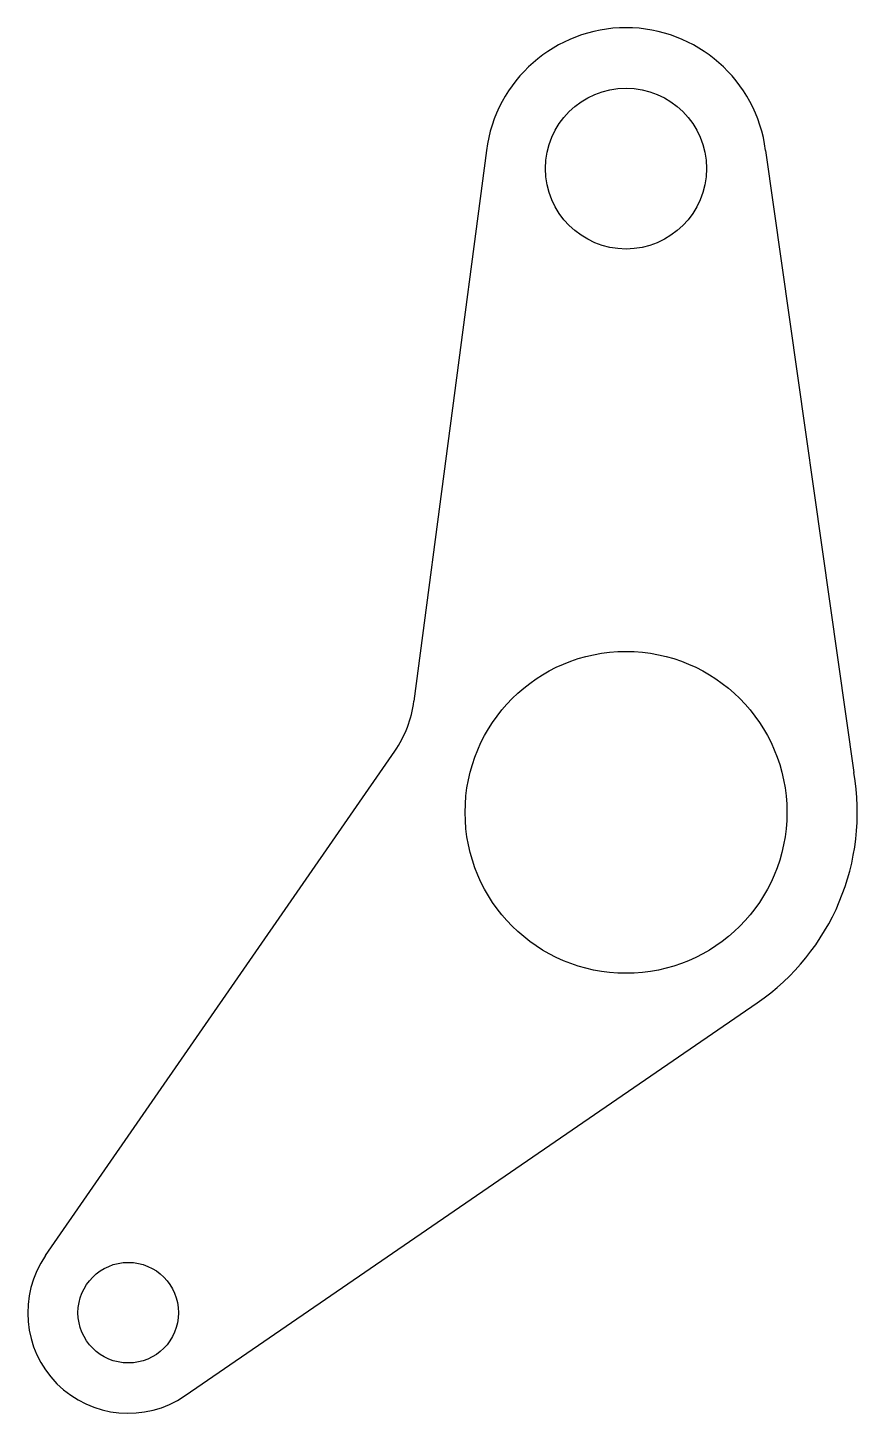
# Model space of a CAD drawing. Header units: millimetres. Extents: x -29.8 to 11.5, y -29.9 to 39.
import ezdxf

# ---------------------------------------------------------------- set-up
doc = ezdxf.new("R2010")
doc.units = ezdxf.units.MM
doc.layers.add('Sketch', color=7, linetype='CONTINUOUS')

msp = doc.modelspace()

# ---------------------------------------------------------------- linework, layer by layer
at = {"layer": 'Sketch'}
for p, q in [((-6.9419, 32.9), (-10.5422, 5.52191)), ((6.9419, 32.9), (11.3283, 1.98)), ((-28.86, -22.02), (-11.4964, 3.04907)), ((-21.9208, -28.99), (6.5245, -9.47))]:
    msp.add_line(p, q, dxfattribs=at)
for centre, radius in [((0, 32), 4), ((0, 0), 8), ((-24.75, -24.8674), 2.5)]:
    msp.add_circle(centre, radius, dxfattribs=at)
for centre, radius, start, end in [((0, 32), 7, 7.38705, 172.613), ((-16.1269, 6.25632), 5.63278, -34.7077, -7.49161), ((0, 0), 11.5, -55.4345, 9.91424), ((-24.75, -24.8674), 5, 145.286, -55.5391)]:
    msp.add_arc(centre, radius, start, end, dxfattribs=at)

doc.saveas('drawing.dxf')
